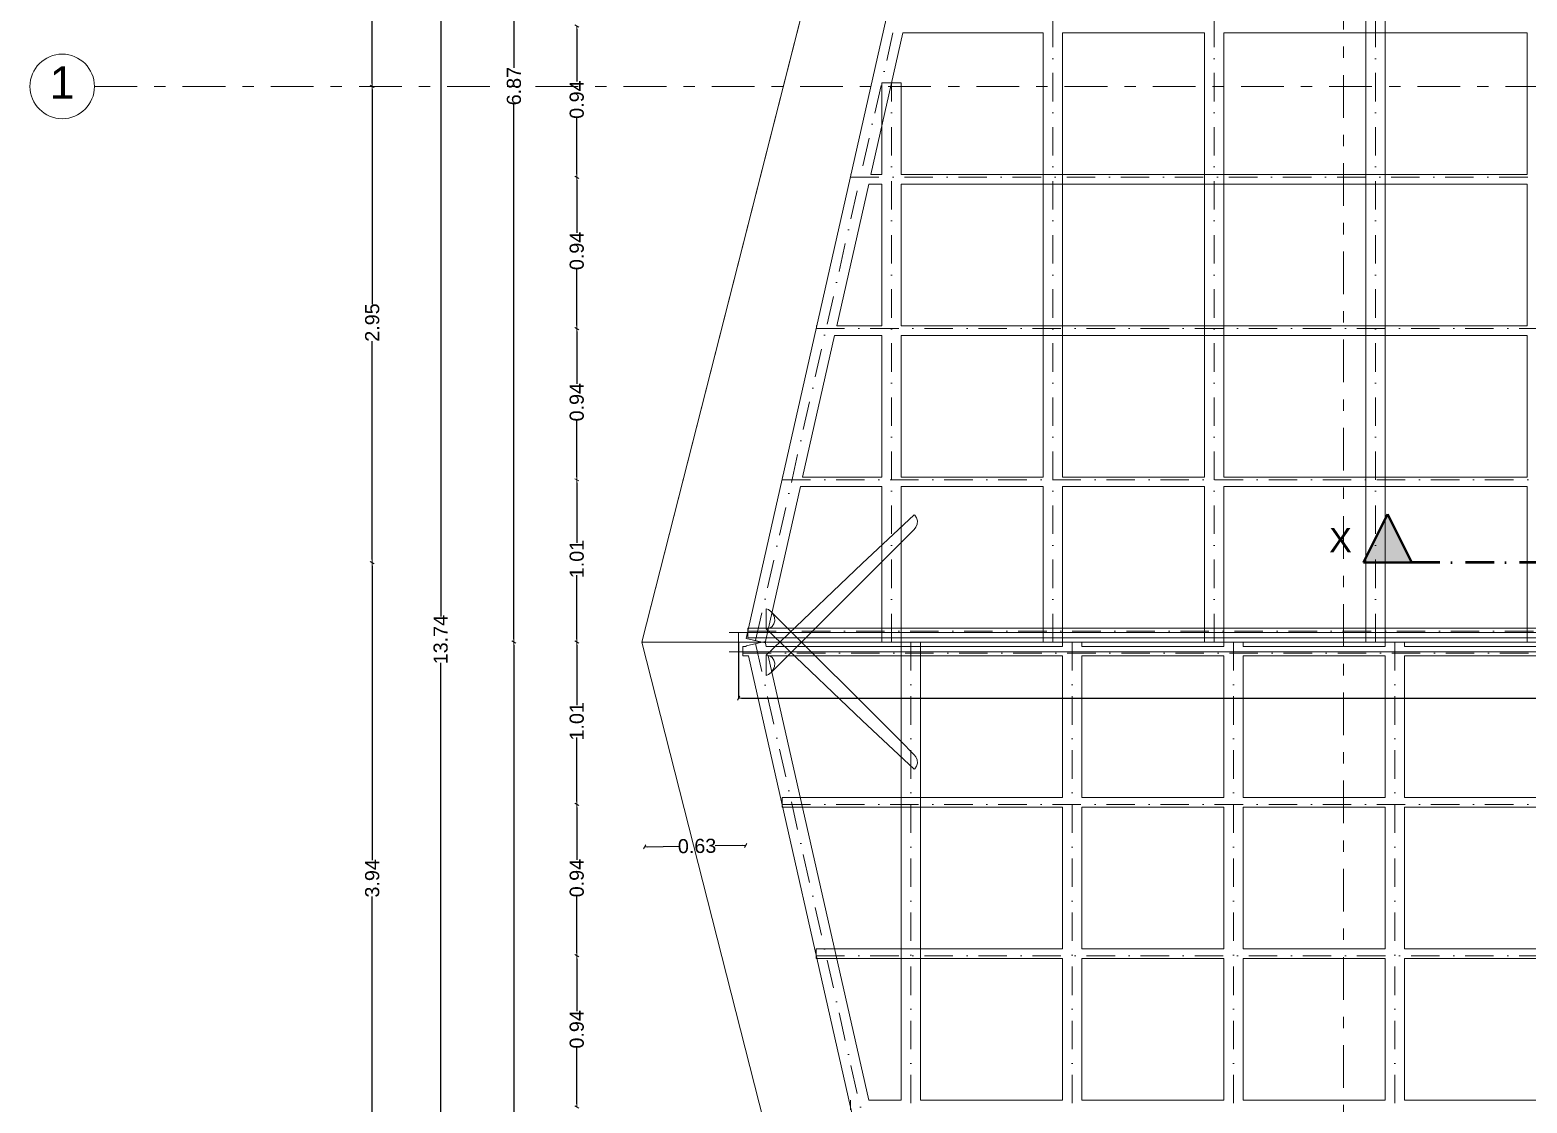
# Model space of a CAD drawing. Header units: millimetres. Extents: x -71878 to 121433, y -67383 to 83273.
# Drawn here: x 25301 to 34583, y -20257 to -13605 of the extents above; entities that cross this region are included whole.
import ezdxf

# ---------------------------------------------------------------- set-up
doc = ezdxf.new("R2010")
doc.units = ezdxf.units.MM
doc.header["$MEASUREMENT"] = 0
doc.linetypes.add('Dot & Dashed', pattern=[335.138881, 176.388884, -88.194442, 0, -70.555556])
doc.linetypes.add('Double Dashed', pattern=[546.805537, 264.583325, -105.833328, 70.555556, -105.833328])
for name, color, linetype, lineweight in [('ACOTACIONES', 7, 'Continuous', 9), ('COLUMNAS_Pluma_Nº__1', 7, 'Continuous', 0), ('CORTES_Pluma_Nº__1', 7, 'Continuous', 0), ('CORTES_Pluma_Nº__101', 7, 'Continuous', 40), ('CORTES_Pluma_Nº__121', 7, 'Continuous', 50), ('CUBIERTAS_Pluma_Nº__21', 7, 'Continuous', 5), ('EJES_Pluma_Nº__21', 7, 'Continuous', 5), ('ENTIRADO_Pluma_Nº__21', 7, 'Continuous', 5), ('Muros_Pluma_Nº__21', 7, 'Continuous', 5), ('Vigas_Pluma_Nº__21', 7, 'Continuous', 5)]:
    doc.layers.add(name, color=color, linetype=linetype, lineweight=lineweight)
doc.layers.add('CORTES', color=7, linetype='Continuous')
doc.layers.add('ENTIRADO_Pluma_Nº__24', color=7, linetype='Continuous', lineweight=5, true_color=0x969696)
doc.layers.add('Vigas_Pluma_Nº__24', color=7, linetype='Continuous', lineweight=5, true_color=0x969696)
doc.styles.add('Estilo_Generado_1', font='swiss.ttf')
doc.styles.add('Estilo_Generado_2', font='Arial.ttf')
doc.styles.add('Estilo_Generado_3', font='swissb.ttf')
doc.dimstyles.new('Estilo_Generado__1', dxfattribs={"dimtxt": 87.5, "dimasz": 19, "dimexe": 0.18, "dimexo": 0, "dimgap": 0.09, "dimtad": 0, "dimlfac": 0.001, "dimzin": 0, "dimdsep": 46, "dimtxsty": 'Estilo_Generado_2', "dimblk": 'ARROWHEAD_2', "dimblk1": 'ARROWHEAD_2', "dimblk2": 'ARROWHEAD_2', "dimcen": 0.09, "dimse1": 1, "dimse2": 1, "dimclrd": 7, "dimclre": 7, "dimclrt": 7, "dimadec": 0, "dimazin": 0, "dimtfac": 1, "dimtmove": 0, "dimatfit": 3, "dimfxl": 1, "dimtolj": 1, "dimtzin": 0, "dimarcsym": 0})
doc.dimstyles.new('Estilo_Generado__2', dxfattribs={"dimtxt": 87.5, "dimasz": 19, "dimexe": 0.18, "dimexo": 0, "dimgap": 0.09, "dimtad": 0, "dimlfac": 0.001, "dimzin": 0, "dimdsep": 46, "dimtxsty": 'Estilo_Generado_2', "dimblk": 'ARROWHEAD_2', "dimblk1": 'ARROWHEAD_2', "dimblk2": 'ARROWHEAD_2', "dimcen": 0.09, "dimse1": 1, "dimse2": 1, "dimclrd": 7, "dimclre": 7, "dimclrt": 7, "dimadec": 0, "dimazin": 0, "dimtfac": 1, "dimtmove": 0, "dimatfit": 3, "dimfxl": 1, "dimtolj": 1, "dimtzin": 0, "dimarcsym": 0})
doc.dimstyles.new('Estilo_Generado__3', dxfattribs={"dimtxt": 87.5, "dimasz": 19, "dimexe": 0.18, "dimexo": 0, "dimgap": 0.09, "dimtad": 0, "dimlfac": 0.001, "dimzin": 0, "dimdsep": 46, "dimtxsty": 'Estilo_Generado_2', "dimblk": 'ARROWHEAD_2', "dimblk1": 'ARROWHEAD_2', "dimblk2": 'ARROWHEAD_2', "dimcen": 0.09, "dimclrd": 7, "dimclre": 7, "dimclrt": 7, "dimadec": 0, "dimazin": 0, "dimtfac": 1, "dimtdec": 4, "dimtmove": 2, "dimatfit": 3, "dimfxl": 1, "dimtolj": 1, "dimtzin": 0, "dimarcsym": 0})

# ---------------------------------------------------------------- blocks, each defined once
blk = doc.blocks.new('ARROWHEAD_2')
at = {"color": 0, "linetype": 'Continuous', "lineweight": 0}
for p, q in [((0, 0), (-1, 0)), ((-0.38, -0.66), (0.38, 0.66))]:
    blk.add_line(p, q, dxfattribs=at)
blk = doc.blocks.new('*D576')
at = {"layer": 'ACOTACIONES', "color": 7, "linetype": 'Continuous', "lineweight": -2, "transparency": 16777216}
for p, q in [((28691.4, -19363.1), (28691.4, -19687.9)), ((28691.4, -20263.1), (28691.4, -19913.7))]:
    blk.add_line(p, q, dxfattribs=at)
at = {"layer": 'Defpoints', "color": 0, "linetype": 'Continuous', "transparency": 16777216}
for p in [(28691.4, -19344.1), (31762.7, -19344.1), (31762.7, -20282.1)]:
    blk.add_point(p, dxfattribs=at)
at = {"layer": 'ACOTACIONES', "color": 7, "linetype": 'Continuous', "lineweight": -2, "transparency": 16777216, "xscale": 19, "yscale": 19, "zscale": 19}
for p, rotation in [((28691.4, -19344.1), 90), ((28691.4, -20282.1), 270)]:
    blk.add_blockref('ARROWHEAD_2', p, dxfattribs=dict(at, rotation=rotation))
at = {"layer": 'ACOTACIONES', "color": 7, "linetype": 'Continuous', "transparency": 16777216, "insert": (28691.4, -19800.8), "char_height": 87.5, "attachment_point": 5, "rotation": 90, "style": 'Estilo_Generado_2'}
blk.add_mtext('\\A1;0.94', dxfattribs=at)
blk = doc.blocks.new('*D577')
at = {"layer": 'ACOTACIONES', "color": 7, "linetype": 'Continuous', "lineweight": -2, "transparency": 16777216}
for p, q in [((28691.4, -18425.2), (28691.4, -18749.9)), ((28691.4, -19325.1), (28691.4, -18975.7))]:
    blk.add_line(p, q, dxfattribs=at)
at = {"layer": 'Defpoints', "color": 0, "linetype": 'Continuous', "transparency": 16777216}
for p in [(28691.4, -18406.2), (31762.7, -18406.2), (31762.7, -19344.1)]:
    blk.add_point(p, dxfattribs=at)
at = {"layer": 'ACOTACIONES', "color": 7, "linetype": 'Continuous', "lineweight": -2, "transparency": 16777216, "xscale": 19, "yscale": 19, "zscale": 19}
for p, rotation in [((28691.4, -18406.2), 90), ((28691.4, -19344.1), 270)]:
    blk.add_blockref('ARROWHEAD_2', p, dxfattribs=dict(at, rotation=rotation))
at = {"layer": 'ACOTACIONES', "color": 7, "linetype": 'Continuous', "transparency": 16777216, "insert": (28691.4, -18862.8), "char_height": 87.5, "attachment_point": 5, "rotation": 90, "style": 'Estilo_Generado_2'}
blk.add_mtext('\\A1;0.94', dxfattribs=at)
blk = doc.blocks.new('*D578')
at = {"layer": 'ACOTACIONES', "color": 7, "linetype": 'Continuous', "lineweight": -2, "transparency": 16777216}
for p, q in [((28691.4, -17419), (28691.4, -17789.8)), ((28691.4, -18387.2), (28691.4, -17991.7))]:
    blk.add_line(p, q, dxfattribs=at)
at = {"layer": 'Defpoints', "color": 0, "linetype": 'Continuous', "transparency": 16777216}
for p in [(28691.4, -17400), (31762.7, -17400), (31762.7, -18406.2)]:
    blk.add_point(p, dxfattribs=at)
at = {"layer": 'ACOTACIONES', "color": 7, "linetype": 'Continuous', "lineweight": -2, "transparency": 16777216, "xscale": 19, "yscale": 19, "zscale": 19}
for p, rotation in [((28691.4, -17400), 90), ((28691.4, -18406.2), 270)]:
    blk.add_blockref('ARROWHEAD_2', p, dxfattribs=dict(at, rotation=rotation))
at = {"layer": 'ACOTACIONES', "color": 7, "linetype": 'Continuous', "transparency": 16777216, "insert": (28691.4, -17890.7), "char_height": 87.5, "attachment_point": 5, "rotation": 90, "style": 'Estilo_Generado_2'}
blk.add_mtext('\\A1;1.01', dxfattribs=at)
blk = doc.blocks.new('*D579')
at = {"layer": 'ACOTACIONES', "color": 7, "linetype": 'Continuous', "lineweight": -2, "transparency": 16777216}
for p, q in [((28691.4, -16412.7), (28691.4, -16783.6)), ((28691.4, -17381), (28691.4, -16985.5))]:
    blk.add_line(p, q, dxfattribs=at)
at = {"layer": 'Defpoints', "color": 0, "linetype": 'Continuous', "transparency": 16777216}
for p in [(28691.4, -16393.7), (31642.7, -16393.7), (31762.7, -17400)]:
    blk.add_point(p, dxfattribs=at)
at = {"layer": 'ACOTACIONES', "color": 7, "linetype": 'Continuous', "lineweight": -2, "transparency": 16777216, "xscale": 19, "yscale": 19, "zscale": 19}
for p, rotation in [((28691.4, -16393.7), 90), ((28691.4, -17400), 270)]:
    blk.add_blockref('ARROWHEAD_2', p, dxfattribs=dict(at, rotation=rotation))
at = {"layer": 'ACOTACIONES', "color": 7, "linetype": 'Continuous', "transparency": 16777216, "insert": (28691.4, -16884.5), "char_height": 87.5, "attachment_point": 5, "rotation": 90, "style": 'Estilo_Generado_2'}
blk.add_mtext('\\A1;1.01', dxfattribs=at)
blk = doc.blocks.new('*D580')
at = {"layer": 'ACOTACIONES', "color": 7, "linetype": 'Continuous', "lineweight": -2, "transparency": 16777216}
for p, q in [((28691.4, -15474.8), (28691.4, -15799.5)), ((28691.4, -16374.7), (28691.4, -16025.3))]:
    blk.add_line(p, q, dxfattribs=at)
at = {"layer": 'Defpoints', "color": 0, "linetype": 'Continuous', "transparency": 16777216}
for p in [(28691.4, -15455.8), (31642.7, -15455.8), (31642.7, -16393.7)]:
    blk.add_point(p, dxfattribs=at)
at = {"layer": 'ACOTACIONES', "color": 7, "linetype": 'Continuous', "lineweight": -2, "transparency": 16777216, "xscale": 19, "yscale": 19, "zscale": 19}
for p, rotation in [((28691.4, -15455.8), 90), ((28691.4, -16393.7), 270)]:
    blk.add_blockref('ARROWHEAD_2', p, dxfattribs=dict(at, rotation=rotation))
at = {"layer": 'ACOTACIONES', "color": 7, "linetype": 'Continuous', "transparency": 16777216, "insert": (28691.4, -15912.4), "char_height": 87.5, "attachment_point": 5, "rotation": 90, "style": 'Estilo_Generado_2'}
blk.add_mtext('\\A1;0.94', dxfattribs=at)
blk = doc.blocks.new('*D581')
at = {"layer": 'ACOTACIONES', "color": 7, "linetype": 'Continuous', "lineweight": -2, "transparency": 16777216}
for p, q in [((28691.4, -14536.9), (28691.4, -14861.6)), ((28691.4, -15436.8), (28691.4, -15087.4))]:
    blk.add_line(p, q, dxfattribs=at)
at = {"layer": 'Defpoints', "color": 0, "linetype": 'Continuous', "transparency": 16777216}
for p in [(28691.4, -14517.9), (31642.7, -14517.9), (31642.7, -15455.8)]:
    blk.add_point(p, dxfattribs=at)
at = {"layer": 'ACOTACIONES', "color": 7, "linetype": 'Continuous', "lineweight": -2, "transparency": 16777216, "xscale": 19, "yscale": 19, "zscale": 19}
for p, rotation in [((28691.4, -14517.9), 90), ((28691.4, -15455.8), 270)]:
    blk.add_blockref('ARROWHEAD_2', p, dxfattribs=dict(at, rotation=rotation))
at = {"layer": 'ACOTACIONES', "color": 7, "linetype": 'Continuous', "transparency": 16777216, "insert": (28691.4, -14974.5), "char_height": 87.5, "attachment_point": 5, "rotation": 90, "style": 'Estilo_Generado_2'}
blk.add_mtext('\\A1;0.94', dxfattribs=at)
blk = doc.blocks.new('*D582')
at = {"layer": 'ACOTACIONES', "color": 7, "linetype": 'Continuous', "lineweight": -2, "transparency": 16777216}
for p, q in [((28691.4, -13598.9), (28691.4, -13923.7)), ((28691.4, -14498.9), (28691.4, -14149.4))]:
    blk.add_line(p, q, dxfattribs=at)
at = {"layer": 'Defpoints', "color": 0, "linetype": 'Continuous', "transparency": 16777216}
for p in [(28691.4, -13579.9), (31642.7, -13579.9), (31642.7, -14517.9)]:
    blk.add_point(p, dxfattribs=at)
at = {"layer": 'ACOTACIONES', "color": 7, "linetype": 'Continuous', "lineweight": -2, "transparency": 16777216, "xscale": 19, "yscale": 19, "zscale": 19}
for p, rotation in [((28691.4, -13579.9), 90), ((28691.4, -14517.9), 270)]:
    blk.add_blockref('ARROWHEAD_2', p, dxfattribs=dict(at, rotation=rotation))
at = {"layer": 'ACOTACIONES', "color": 7, "linetype": 'Continuous', "transparency": 16777216, "insert": (28691.4, -14036.5), "char_height": 87.5, "attachment_point": 5, "rotation": 90, "style": 'Estilo_Generado_2'}
blk.add_mtext('\\A1;0.94', dxfattribs=at)
blk = doc.blocks.new('*D587')
at = {"layer": 'ACOTACIONES', "color": 7, "linetype": 'Continuous', "lineweight": -2, "transparency": 16777216}
for p, q in [((28301.9, -17419), (28301.9, -20708.4)), ((28301.9, -24250.6), (28301.9, -20936.6))]:
    blk.add_line(p, q, dxfattribs=at)
at = {"layer": 'Defpoints', "color": 0, "linetype": 'Continuous', "transparency": 16777216}
for p in [(28301.9, -17400), (29859.5, -17400), (31762.7, -24269.6)]:
    blk.add_point(p, dxfattribs=at)
at = {"layer": 'ACOTACIONES', "color": 7, "linetype": 'Continuous', "lineweight": -2, "transparency": 16777216, "xscale": 19, "yscale": 19, "zscale": 19}
for p, rotation in [((28301.9, -17400), 90), ((28301.9, -24269.6), 270)]:
    blk.add_blockref('ARROWHEAD_2', p, dxfattribs=dict(at, rotation=rotation))
at = {"layer": 'ACOTACIONES', "color": 7, "linetype": 'Continuous', "transparency": 16777216, "insert": (28301.9, -20822.5), "char_height": 87.5, "attachment_point": 5, "rotation": 90, "style": 'Estilo_Generado_2'}
blk.add_mtext('\\A1;6.87', dxfattribs=at)
blk = doc.blocks.new('*D588')
at = {"layer": 'ACOTACIONES', "color": 7, "linetype": 'Continuous', "lineweight": -2, "transparency": 16777216}
for p, q in [((28301.9, -10549.3), (28301.9, -13838.7)), ((28301.9, -17381), (28301.9, -14066.9))]:
    blk.add_line(p, q, dxfattribs=at)
at = {"layer": 'Defpoints', "color": 0, "linetype": 'Continuous', "transparency": 16777216}
for p in [(28301.9, -10530.3), (31582.7, -10530.3), (29859.5, -17400)]:
    blk.add_point(p, dxfattribs=at)
at = {"layer": 'ACOTACIONES', "color": 7, "linetype": 'Continuous', "lineweight": -2, "transparency": 16777216, "xscale": 19, "yscale": 19, "zscale": 19}
for p, rotation in [((28301.9, -10530.3), 90), ((28301.9, -17400), 270)]:
    blk.add_blockref('ARROWHEAD_2', p, dxfattribs=dict(at, rotation=rotation))
at = {"layer": 'ACOTACIONES', "color": 7, "linetype": 'Continuous', "transparency": 16777216, "insert": (28301.9, -13952.8), "char_height": 87.5, "attachment_point": 5, "rotation": 90, "style": 'Estilo_Generado_2'}
blk.add_mtext('\\A1;6.87', dxfattribs=at)
blk = doc.blocks.new('*D606')
at = {"layer": 'ACOTACIONES', "color": 7, "linetype": 'Continuous', "lineweight": -2, "transparency": 16777216}
for p, q in [((27847.5, -10549.3), (27847.5, -17240.8)), ((27847.5, -24250.6), (27847.5, -17527.5))]:
    blk.add_line(p, q, dxfattribs=at)
at = {"layer": 'Defpoints', "color": 0, "linetype": 'Continuous', "transparency": 16777216}
for p in [(27847.5, -10530.3), (37822.7, -10530.3), (37822.7, -24269.6)]:
    blk.add_point(p, dxfattribs=at)
at = {"layer": 'ACOTACIONES', "color": 7, "linetype": 'Continuous', "lineweight": -2, "transparency": 16777216, "xscale": 19, "yscale": 19, "zscale": 19}
for p, rotation in [((27847.5, -10530.3), 90), ((27847.5, -24269.6), 270)]:
    blk.add_blockref('ARROWHEAD_2', p, dxfattribs=dict(at, rotation=rotation))
at = {"layer": 'ACOTACIONES', "color": 7, "linetype": 'Continuous', "transparency": 16777216, "insert": (27847.5, -17384.1), "char_height": 87.5, "attachment_point": 5, "rotation": 90, "style": 'Estilo_Generado_2'}
blk.add_mtext('\\A1;13.74', dxfattribs=at)
blk = doc.blocks.new('*D608')
at = {"layer": 'ACOTACIONES', "color": 7, "linetype": 'Continuous', "lineweight": -2, "transparency": 16777216}
for p, q in [((27423.2, -16926.1), (27423.2, -18751.5)), ((27423.2, -20827.5), (27423.2, -18977.3))]:
    blk.add_line(p, q, dxfattribs=at)
at = {"layer": 'Defpoints', "color": 0, "linetype": 'Continuous', "transparency": 16777216}
for p in [(27423.2, -16907.1), (31702.7, -16907.1), (31822.7, -20846.5)]:
    blk.add_point(p, dxfattribs=at)
at = {"layer": 'ACOTACIONES', "color": 7, "linetype": 'Continuous', "lineweight": -2, "transparency": 16777216, "xscale": 19, "yscale": 19, "zscale": 19}
for p, rotation in [((27423.2, -16907.1), 90), ((27423.2, -20846.5), 270)]:
    blk.add_blockref('ARROWHEAD_2', p, dxfattribs=dict(at, rotation=rotation))
at = {"layer": 'ACOTACIONES', "color": 7, "linetype": 'Continuous', "transparency": 16777216, "insert": (27423.2, -18864.4), "char_height": 87.5, "attachment_point": 5, "rotation": 90, "style": 'Estilo_Generado_2'}
blk.add_mtext('\\A1;3.94', dxfattribs=at)
blk = doc.blocks.new('*D609')
at = {"layer": 'ACOTACIONES', "color": 7, "linetype": 'Continuous', "lineweight": -2, "transparency": 16777216}
for p, q in [((27423.2, -13973.7), (27423.2, -15303.9)), ((27423.2, -16888.1), (27423.2, -15533.2))]:
    blk.add_line(p, q, dxfattribs=at)
at = {"layer": 'Defpoints', "color": 0, "linetype": 'Continuous', "transparency": 16777216}
for p in [(27423.2, -13954.7), (31582.7, -13954.7), (31702.7, -16907.1)]:
    blk.add_point(p, dxfattribs=at)
at = {"layer": 'ACOTACIONES', "color": 7, "linetype": 'Continuous', "lineweight": -2, "transparency": 16777216, "xscale": 19, "yscale": 19, "zscale": 19}
for p, rotation in [((27423.2, -13954.7), 90), ((27423.2, -16907.1), 270)]:
    blk.add_blockref('ARROWHEAD_2', p, dxfattribs=dict(at, rotation=rotation))
at = {"layer": 'ACOTACIONES', "color": 7, "linetype": 'Continuous', "transparency": 16777216, "insert": (27423.2, -15418.6), "char_height": 87.5, "attachment_point": 5, "rotation": 90, "style": 'Estilo_Generado_2'}
blk.add_mtext('\\A1;2.95', dxfattribs=at)
blk = doc.blocks.new('*D610')
at = {"layer": 'ACOTACIONES', "color": 7, "linetype": 'Continuous', "lineweight": -2, "transparency": 16777216}
for p, q in [((27423.2, -10549.3), (27423.2, -12117.9)), ((27423.2, -13935.7), (27423.2, -12342.5))]:
    blk.add_line(p, q, dxfattribs=at)
at = {"layer": 'Defpoints', "color": 0, "linetype": 'Continuous', "transparency": 16777216}
for p in [(27423.2, -10530.3), (31582.7, -10530.3), (31582.7, -13954.7)]:
    blk.add_point(p, dxfattribs=at)
at = {"layer": 'ACOTACIONES', "color": 7, "linetype": 'Continuous', "lineweight": -2, "transparency": 16777216, "xscale": 19, "yscale": 19, "zscale": 19}
for p, rotation in [((27423.2, -10530.3), 90), ((27423.2, -13954.7), 270)]:
    blk.add_blockref('ARROWHEAD_2', p, dxfattribs=dict(at, rotation=rotation))
at = {"layer": 'ACOTACIONES', "color": 7, "linetype": 'Continuous', "transparency": 16777216, "insert": (27423.2, -12230.2), "char_height": 87.5, "attachment_point": 5, "rotation": 90, "style": 'Estilo_Generado_2'}
blk.add_mtext('\\A1;3.42', dxfattribs=at)
blk = doc.blocks.new('*D615')
at = {"layer": 'ACOTACIONES', "color": 7, "linetype": 'Continuous', "lineweight": -2, "transparency": 16777216}
for p, q in [((29130.6, -18668.1), (29324, -18665.6)), ((29718.5, -18660.3), (29549.8, -18662.6))]:
    blk.add_line(p, q, dxfattribs=at)
at = {"layer": 'Defpoints', "color": 0, "linetype": 'Continuous', "transparency": 16777216}
for p in [(29094.8, -17400), (29721.1, -17426.1), (29737.5, -18660.1)]:
    blk.add_point(p, dxfattribs=at)
at = {"layer": 'ACOTACIONES', "color": 7, "linetype": 'Continuous', "lineweight": -2, "transparency": 16777216, "xscale": 19, "yscale": 19, "zscale": 19}
for p, rotation in [((29111.6, -18668.4), 180.7629821969976), ((29737.5, -18660.1), 0.7629821969975912)]:
    blk.add_blockref('ARROWHEAD_2', p, dxfattribs=dict(at, rotation=rotation))
at = {"layer": 'ACOTACIONES', "color": 7, "linetype": 'Continuous', "transparency": 16777216, "insert": (29436.9, -18664.1), "char_height": 87.5, "attachment_point": 5, "rotation": 0.76298, "style": 'Estilo_Generado_2'}
blk.add_mtext('\\A1;0.63', dxfattribs=at)
blk = doc.blocks.new('*D617')
at = {"layer": 'ACOTACIONES', "color": 7, "linetype": 'Continuous', "lineweight": -2, "transparency": 16777216}
for p, q in [((29113.8, -25354.9), (38680.9, -25354.9)), ((48503, -25354.9), (38967.6, -25354.9))]:
    blk.add_line(p, q, dxfattribs=at)
at = {"layer": 'Defpoints', "color": 0, "linetype": 'Continuous', "transparency": 16777216}
for p in [(29094.8, -17400), (48522, -17400), (48522, -25354.9)]:
    blk.add_point(p, dxfattribs=at)
at = {"layer": 'ACOTACIONES', "color": 7, "linetype": 'Continuous', "lineweight": -2, "transparency": 16777216, "xscale": 19, "yscale": 19, "zscale": 19, "rotation": 180}
blk.add_blockref('ARROWHEAD_2', (29094.8, -25354.9), dxfattribs=at)
at = {"layer": 'ACOTACIONES', "color": 7, "linetype": 'Continuous', "lineweight": -2, "transparency": 16777216, "xscale": 19, "yscale": 19, "zscale": 19}
blk.add_blockref('ARROWHEAD_2', (48522, -25354.9), dxfattribs=at)
at = {"layer": 'ACOTACIONES', "color": 7, "linetype": 'Continuous', "transparency": 16777216, "insert": (38824.2, -25354.9), "char_height": 87.5, "attachment_point": 5, "style": 'Estilo_Generado_2'}
blk.add_mtext('\\A1;19.43', dxfattribs=at)
blk = doc.blocks.new('*D618')
at = {"layer": 'ACOTACIONES', "color": 7, "linetype": 'Continuous', "lineweight": -2, "transparency": 16777216}
for p, q in [((29694, -17400), (29694, -17748)), ((48187.2, -17400), (48187.2, -17748)), ((29713, -17747.8), (48168.2, -17747.8))]:
    blk.add_line(p, q, dxfattribs=at)
at = {"layer": 'Defpoints', "color": 0, "linetype": 'Continuous', "transparency": 16777216}
for p in [(29694, -17400), (48187.2, -17400), (48187.2, -17747.8)]:
    blk.add_point(p, dxfattribs=at)
at = {"layer": 'ACOTACIONES', "color": 7, "linetype": 'Continuous', "lineweight": -2, "transparency": 16777216, "xscale": 19, "yscale": 19, "zscale": 19, "rotation": 180}
blk.add_blockref('ARROWHEAD_2', (29694, -17747.8), dxfattribs=at)
at = {"layer": 'ACOTACIONES', "color": 7, "linetype": 'Continuous', "lineweight": -2, "transparency": 16777216, "xscale": 19, "yscale": 19, "zscale": 19}
blk.add_blockref('ARROWHEAD_2', (48187.2, -17747.8), dxfattribs=at)
at = {"layer": 'ACOTACIONES', "color": 7, "linetype": 'Continuous', "transparency": 16777216, "insert": (39189.2, -17858), "char_height": 87.5, "attachment_point": 5, "style": 'Estilo_Generado_2'}
blk.add_mtext('\\A1;18.49', dxfattribs=at)
blk = doc.blocks.new('Plano de Corte_1_1', base_point=(23001.3, 52278.8))
at = {"layer": 'CORTES', "linetype": 'Continuous', "lineweight": 0, "true_color": 0x000000}
blk.add_hatch(color=18, dxfattribs=at).paths.add_polyline_path([(6285, 52278.8), (6585, 52278.8), (6435, 52578.8)])
at = {"layer": 'CORTES_Pluma_Nº__101', "linetype": 'Continuous'}
for p, q in [((6435, 52578.8), (6285, 52278.8)), ((6585, 52278.8), (6435, 52578.8)), ((6285, 52278.8), (6585, 52278.8))]:
    blk.add_line(p, q, dxfattribs=at)
at = {"layer": 'CORTES_Pluma_Nº__121', "linetype": 'Dot & Dashed'}
blk.add_line((22851.3, 52278.8), (6585, 52278.8), dxfattribs=at)
at = {"layer": 'CORTES_Pluma_Nº__1', "insert": (6073.5, 52343.3), "char_height": 150, "attachment_point": 7, "style": 'Estilo_Generado_3'}
blk.add_mtext('\\A1;{\\fSwis721 BT|b0|i0|c0|p34;X}', dxfattribs=at)

msp = doc.modelspace()

# ---------------------------------------------------------------- linework, layer by layer
at = {"layer": 'COLUMNAS_Pluma_Nº__1', "linetype": 'Continuous', "flags": 128}
for points in [[(30783.708, -16611.36), (30461.237, -16912.883), (29958.212, -17391.344), (29865.481, -17480.693)], [(30783.708, -16611.36), (30787.166, -16613.754), (30797.865, -16629.272), (30802.716, -16648.062), (30801.245, -16668.285), (30793.596, -16687.961), (30783.708, -16700.968)], [(30783.708, -16700.968), (30698.276, -16787.254), (29896.574, -17587.471)], [(29865.481, -17192.712), (29879.347, -17198.073), (29896.574, -17211.119), (29909.652, -17228.322), (29917.301, -17247.998), (29918.772, -17268.221), (29913.921, -17287.011), (29903.222, -17302.529), (29887.724, -17313.256), (29868.943, -17318.142), (29865.481, -17317.897)], [(29865.481, -17192.712), (29865.481, -17317.897)], [(29896.574, -17211.119), (30698.276, -18011.336), (30783.708, -18097.622)], [(29865.481, -17317.897), (29958.212, -17407.246), (30461.237, -17885.707), (30783.708, -18187.23)], [(29865.481, -17480.693), (29868.943, -17480.448), (29887.724, -17485.334), (29903.222, -17496.061), (29913.921, -17511.579), (29918.772, -17530.369), (29917.301, -17550.592), (29909.652, -17570.268), (29896.574, -17587.471), (29879.347, -17600.517), (29865.481, -17605.878)], [(29865.481, -17480.693), (29865.481, -17605.878)], [(30783.708, -18097.622), (30793.596, -18110.629), (30801.245, -18130.305), (30802.716, -18150.528), (30797.865, -18169.318), (30787.166, -18184.836), (30783.708, -18187.23)]]:
    msp.add_lwpolyline(points, dxfattribs=at)
at = {"layer": 'CUBIERTAS_Pluma_Nº__21', "linetype": 'Continuous', "flags": 128}
for points in [[(29094.75, -17399.975), (30872.012, -10417.106)], [(29094.75, -17399.975), (48522.036, -17399.975)], [(30872.012, -24382.844), (29094.75, -17399.975)]]:
    msp.add_lwpolyline(points, dxfattribs=at)
at = {"layer": 'EJES_Pluma_Nº__21', "linetype": 'Double Dashed'}
for p, q in [((33444.234, -8416.094), (33444.234, -26451.369)), ((25701.116, -13954.722), (46147.897, -13954.722))]:
    msp.add_line(p, q, dxfattribs=at)
at = {"layer": 'EJES_Pluma_Nº__21', "linetype": 'Continuous'}
msp.add_circle((25501.116, -13954.722), 200, dxfattribs=at)
at = {"layer": 'ENTIRADO_Pluma_Nº__21', "linetype": 'Continuous'}
for p, q in [((30712.917, -13622.069), (31582.69, -13622.069)), ((31702.69, -13622.069), (32582.69, -13622.069)), ((32702.69, -13622.069), (34582.69, -13622.069)), ((30387.538, -14500.487), (30391.462, -14500.487)), ((30501.039, -14560.014), (30582.69, -14560.014)), ((30514.485, -14500.487), (30582.69, -14500.487)), ((30702.69, -14500.487), (34582.69, -14500.487)), ((30702.69, -14560.014), (34582.69, -14560.014)), ((30175.66, -15438.432), (30179.583, -15438.432)), ((30289.16, -15497.958), (30582.69, -15497.958)), ((30302.607, -15438.432), (30582.69, -15438.432)), ((30702.69, -15438.432), (34582.69, -15438.432)), ((30702.69, -15497.958), (34582.69, -15497.958)), ((29963.781, -16376.377), (29967.705, -16376.377)), ((30090.728, -16376.377), (30582.69, -16376.377)), ((30702.69, -16376.377), (31582.69, -16376.377)), ((31702.69, -16376.377), (32582.69, -16376.377)), ((32702.69, -16376.377), (34582.69, -16376.377)), ((30077.282, -16435.903), (30582.69, -16435.903)), ((30702.69, -16435.903), (31582.69, -16435.903)), ((31702.69, -16435.903), (32582.69, -16435.903)), ((32702.69, -16435.903), (34582.69, -16435.903)), ((29751.903, -17314.321), (48073.512, -17314.321)), ((29751.903, -17373.848), (29751.903, -17314.321)), ((29721.052, -17426.102), (29742.379, -17426.102)), ((29721.052, -17485.628), (29721.052, -17426.102)), ((29751.903, -17373.848), (48073.512, -17373.848)), ((29865.403, -17426.102), (31702.69, -17426.102)), ((31822.69, -17426.102), (32702.69, -17426.102)), ((32822.69, -17426.102), (33702.69, -17426.102)), ((33822.69, -17426.102), (34702.69, -17426.102)), ((29721.052, -17485.628), (29755.826, -17485.628)), ((29878.85, -17485.628), (31702.69, -17485.628)), ((31822.69, -17485.628), (32702.69, -17485.628)), ((32822.69, -17485.628), (33702.69, -17485.628)), ((33822.69, -17485.628), (34702.69, -17485.628)), ((29963.779, -18364.037), (31702.69, -18364.037)), ((29963.779, -18423.564), (29963.779, -18364.037)), ((31822.69, -18364.037), (32702.69, -18364.037)), ((32822.69, -18364.037), (33702.69, -18364.037)), ((33822.69, -18364.037), (34702.69, -18364.037)), ((29963.779, -18423.564), (31702.69, -18423.564)), ((31822.69, -18423.564), (32702.69, -18423.564)), ((32822.69, -18423.564), (33702.69, -18423.564)), ((33822.69, -18423.564), (34702.69, -18423.564)), ((30175.655, -19301.972), (31702.69, -19301.972)), ((30175.655, -19361.499), (30175.655, -19301.972)), ((31822.69, -19301.972), (32702.69, -19301.972)), ((32822.69, -19301.972), (33702.69, -19301.972)), ((33822.69, -19301.972), (34702.69, -19301.972)), ((30175.655, -19361.499), (31702.69, -19361.499)), ((31822.69, -19361.499), (32702.69, -19361.499)), ((32822.69, -19361.499), (33702.69, -19361.499)), ((33822.69, -19361.499), (34702.69, -19361.499)), ((30387.532, -20299.434), (30387.532, -20239.908)), ((30501.032, -20239.908), (30702.69, -20239.908)), ((30822.69, -20239.908), (31702.69, -20239.908)), ((31822.69, -20239.908), (32702.69, -20239.908)), ((32822.69, -20239.908), (33702.69, -20239.908)), ((33822.69, -20239.908), (34702.69, -20239.908))]:
    msp.add_line(p, q, dxfattribs=at)
at = {"layer": 'ENTIRADO_Pluma_Nº__24', "linetype": 'Dot & Dashed'}
for p, q in [((30387.538, -14517.856), (47437.876, -14517.856)), ((30175.66, -15455.801), (47649.755, -15455.801)), ((29963.781, -16393.746), (47861.633, -16393.746)), ((29751.903, -17331.69), (48073.512, -17331.69)), ((29721.052, -17468.259), (48064.426, -17468.259)), ((29963.779, -18406.194), (47861.635, -18406.194)), ((30175.655, -19344.13), (47649.759, -19344.13))]:
    msp.add_line(p, q, dxfattribs=at)
at = {"layer": 'Muros_Pluma_Nº__21', "linetype": 'Continuous'}
msp.add_line((30872.012, -10417.106), (29094.75, -17399.975), dxfattribs=at)
at = {"layer": 'Vigas_Pluma_Nº__21', "linetype": 'Continuous'}
for p, q in [((31291.294, -10517.106), (29741.586, -17377.361)), ((33582.69, -10530.326), (33582.69, -17399.975)), ((33702.69, -10530.326), (33702.69, -17399.975)), ((30712.917, -13622.069), (30514.485, -14500.487)), ((31582.69, -13622.069), (31582.69, -16376.377)), ((31702.69, -13622.069), (31702.69, -16376.377)), ((32582.69, -13622.069), (32582.69, -16376.377)), ((32702.69, -13622.069), (32702.69, -16376.377)), ((34582.69, -13622.069), (34582.69, -14500.487)), ((30582.69, -13932.952), (30582.69, -14500.487)), ((30582.69, -13932.952), (30702.69, -13932.952)), ((30702.69, -13932.952), (30702.69, -14500.487)), ((30501.039, -14560.014), (30302.607, -15438.432)), ((30582.69, -14560.014), (30582.69, -15438.432)), ((30702.69, -14560.014), (30702.69, -15438.432)), ((34582.69, -14560.014), (34582.69, -15438.432)), ((30289.16, -15497.958), (30090.728, -16376.377)), ((30582.69, -15497.958), (30582.69, -16376.377)), ((30702.69, -15497.958), (30702.69, -16376.377)), ((34582.69, -15497.958), (34582.69, -16376.377)), ((30077.282, -16435.903), (29858.636, -17403.802)), ((30582.69, -16435.903), (30582.69, -17399.975)), ((30702.69, -16435.903), (30702.69, -17399.975)), ((31582.69, -16435.903), (31582.69, -17399.975)), ((31702.69, -16435.903), (31702.69, -17399.975)), ((32582.69, -16435.903), (32582.69, -17399.975)), ((32702.69, -16435.903), (32702.69, -17399.975)), ((34582.69, -16435.903), (34582.69, -17399.975)), ((29694.003, -17339.975), (29636.467, -17339.975)), ((29636.467, -17339.975), (35636.58, -17339.975)), ((29694.003, -17339.975), (48122.036, -17339.975)), ((29694.003, -17459.975), (29694.003, -17339.975)), ((29741.586, -17377.361), (29858.636, -17403.802)), ((29858.636, -17396.148), (29741.586, -17422.589)), ((29742.379, -17426.102), (29741.586, -17422.589)), ((29865.403, -17426.102), (29858.636, -17396.148)), ((30582.69, -17399.975), (30702.69, -17399.975)), ((30702.69, -20239.908), (30702.69, -17399.975)), ((30822.69, -17399.975), (30702.69, -17399.975)), ((30822.69, -20239.908), (30822.69, -17399.975)), ((31582.69, -17399.975), (31702.69, -17399.975)), ((31702.69, -17426.102), (31702.69, -17399.975)), ((31822.69, -17399.975), (31702.69, -17399.975)), ((31822.69, -17426.102), (31822.69, -17399.975)), ((32582.69, -17399.975), (32702.69, -17399.975)), ((32702.69, -17426.102), (32702.69, -17399.975)), ((32822.69, -17399.975), (32702.69, -17399.975)), ((32822.69, -17426.102), (32822.69, -17399.975)), ((33582.69, -17399.975), (33702.69, -17399.975)), ((33702.69, -17426.102), (33702.69, -17399.975)), ((33822.69, -17399.975), (33702.69, -17399.975)), ((33822.69, -17426.102), (33822.69, -17399.975)), ((34582.69, -17399.975), (34702.69, -17399.975)), ((29694.003, -17459.975), (29636.467, -17459.975)), ((29636.467, -17459.975), (35639.362, -17459.975)), ((29694.003, -17459.975), (48122.036, -17459.975)), ((31291.294, -24282.844), (29755.826, -17485.628)), ((30501.032, -20239.908), (29878.85, -17485.628)), ((31702.69, -18364.037), (31702.69, -17485.628)), ((31822.69, -18364.037), (31822.69, -17485.628)), ((32702.69, -18364.037), (32702.69, -17485.628)), ((32822.69, -18364.037), (32822.69, -17485.628)), ((33702.69, -18364.037), (33702.69, -17485.628)), ((33822.69, -18364.037), (33822.69, -17485.628)), ((31702.69, -19301.972), (31702.69, -18423.564)), ((31822.69, -19301.972), (31822.69, -18423.564)), ((32702.69, -19301.972), (32702.69, -18423.564)), ((32822.69, -19301.972), (32822.69, -18423.564)), ((33702.69, -19301.972), (33702.69, -18423.564)), ((33822.69, -19301.972), (33822.69, -18423.564)), ((31702.69, -20239.908), (31702.69, -19361.499)), ((31822.69, -20239.908), (31822.69, -19361.499)), ((32702.69, -20239.908), (32702.69, -19361.499)), ((32822.69, -20239.908), (32822.69, -19361.499)), ((33702.69, -20239.908), (33702.69, -19361.499)), ((33822.69, -20239.908), (33822.69, -19361.499))]:
    msp.add_line(p, q, dxfattribs=at)
at = {"layer": 'Vigas_Pluma_Nº__24', "linetype": 'Dot & Dashed'}
for p, q in [((29800.111, -17390.581), (31349.82, -10530.326)), ((31642.69, -17399.975), (31642.69, -10530.326)), ((32642.69, -17399.975), (32642.69, -10530.326)), ((33642.69, -17399.975), (33642.69, -10530.326)), ((30642.69, -17399.975), (30642.69, -13932.952)), ((29694.003, -17399.975), (29636.467, -17399.975)), ((29636.467, -17399.975), (48187.207, -17399.975)), ((29694.003, -17399.975), (48122.036, -17399.975)), ((29800.111, -17409.368), (31349.82, -24269.623)), ((30762.69, -17399.975), (30762.69, -21213.654)), ((31762.69, -17399.975), (31762.69, -24269.623)), ((32762.69, -17399.975), (32762.69, -24269.623)), ((33762.69, -17399.975), (33762.69, -24269.623))]:
    msp.add_line(p, q, dxfattribs=at)

# ---------------------------------------------------------------- block references
at = {"layer": 'CORTES'}
msp.add_blockref('Plano de Corte_1_1', (50284.069, -16907.051), dxfattribs=at)

# ---------------------------------------------------------------- texts
at = {"layer": 'EJES_Pluma_Nº__21', "linetype": 'Continuous', "insert": (25422.596, -13931.189), "char_height": 200, "attachment_point": 4, "style": 'Estilo_Generado_1'}
msp.add_mtext('\\A1;{\\fSwis721 BT|b0|i0|c0|p34;1}', dxfattribs=at)

# ---------------------------------------------------------------- dimensions: what is measured, and where the dimension line sits
at = {"layer": 'ACOTACIONES', "linetype": 'Continuous'}
for base, p1, p2, angle, picture, middle, turn in [((27423.17, -10530.326), (31582.69, -13954.722), (31582.69, -10530.326), 90, '*D610', (27423.17, -12230.188), 90), ((27847.529, -10530.326), (37822.69, -24269.623), (37822.69, -10530.326), 90, '*D606', (27847.529, -17384.121), 90), ((28301.899, -10530.326), (29859.501, -17399.975), (31582.69, -10530.326), 90, '*D588', (28301.899, -13952.814), 90), ((28691.352, -13579.912), (31642.69, -14517.856), (31642.69, -13579.912), 90, '*D582', (28691.352, -14036.548), 90), ((27423.17, -13954.722), (31702.69, -16907.051), (31582.69, -13954.722), 90, '*D609', (27423.17, -15418.55), 90), ((28691.352, -14517.856), (31642.69, -15455.801), (31642.69, -14517.856), 90, '*D581', (28691.352, -14974.492), 90), ((28691.352, -15455.801), (31642.69, -16393.746), (31642.69, -15455.801), 90, '*D580', (28691.352, -15912.437), 90), ((28691.352, -16393.746), (31762.69, -17399.975), (31642.69, -16393.746), 90, '*D579', (28691.352, -16884.524), 90), ((27423.17, -16907.051), (31822.69, -20846.465), (31702.69, -16907.051), 90, '*D608', (27423.17, -18864.421), 90), ((28301.899, -17399.975), (31762.69, -24269.623), (29859.501, -17399.975), 90, '*D587', (28301.899, -20822.462), 90), ((28691.352, -17399.975), (31762.69, -18406.194), (31762.69, -17399.975), 90, '*D578', (28691.352, -17890.748), 90), ((29737.485, -18660.064), (29094.75, -17399.975), (29721.052, -17426.102), 0.7629822, '*D615', (29436.899, -18664.067), 0.7629822), ((28691.352, -18406.194), (31762.69, -19344.13), (31762.69, -18406.194), 90, '*D577', (28691.352, -18862.825), 90), ((28691.352, -19344.13), (31762.69, -20282.065), (31762.69, -19344.13), 90, '*D576', (28691.352, -19800.761), 90)]:
    dim = msp.add_linear_dim(base=base, p1=p1, p2=p2, angle=angle, dimstyle='Estilo_Generado__2', dxfattribs=at)
    dim.commit()
    dim.dimension.update_dxf_attribs({"geometry": picture, "text_midpoint": middle, "dimtype": 160, "text_rotation": turn})
for base, p1, p2, dimstyle, picture, middle in [((48522.036, -25354.906), (29094.75, -17399.975), (48522.036, -17399.975), 'Estilo_Generado__1', '*D617', (38824.246, -25354.906)), ((48187.207, -17747.796), (29694.003, -17399.975), (48187.207, -17399.975), 'Estilo_Generado__3', '*D618', (39189.17, -17858.04))]:
    dim = msp.add_linear_dim(base=base, p1=p1, p2=p2, dimstyle=dimstyle, dxfattribs=at)
    dim.commit()
    dim.dimension.update_dxf_attribs({"geometry": picture, "text_midpoint": middle, "dimtype": 160})

doc.saveas('drawing.dxf')
